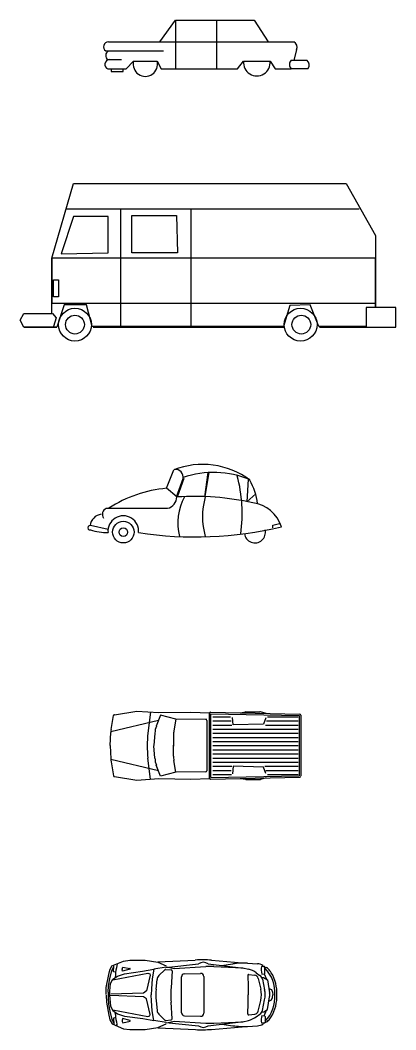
# Model space of a CAD drawing. Extents: x -42728 to 99010, y -18674 to 47645.
# Drawn here: x 77946 to 80683, y 40160 to 47516 of the extents above; entities that cross this region are included whole.
import ezdxf

# ---------------------------------------------------------------- set-up
doc = ezdxf.new("R2010")
doc.units = 0
doc.header["$LTSCALE"] = 100
doc.header["$MEASUREMENT"] = 0
doc.layers.get('0').update_dxf_attribs({"linetype": 'CONTINUOUS'})

# ---------------------------------------------------------------- blocks, each defined once
blk = doc.blocks.new('A$C253E69EA')
for p, q in [((1017.2, 7197.3), (1132.1, 7354.7)), ((1132.1, 7354.7), (1706.2, 7354.7)), ((1132.1, 7354.7), (1132.1, 7000.4)), ((1430.6, 7354.7), (1430.6, 7000.4)), ((1706.2, 7354.7), (1807.9, 7197.3)), ((643.2, 7197.3), (1993.2, 7197.3)), ((2014.6, 7138.2), (1995, 7063.4)), ((623.5, 7130.3), (1043.5, 7130.3)), ((639.9, 7067.3), (738.4, 7067.3)), ((1975.2, 7063.4), (2090.1, 7063.4)), ((639.9, 7000.4), (771.2, 7000.4)), ((662.9, 7000.4), (662.9, 6980.7)), ((751.5, 6980.7), (751.5, 7000.4)), ((771.2, 7000.4), (826.9, 7055.5)), ((826.9, 7055.5), (997.6, 7055.5)), ((997.6, 7055.5), (1027.1, 7000.4)), ((1027.1, 7000.4), (1584.8, 7000.4)), ((1584.8, 7000.4), (1627.5, 7055.5)), ((1627.5, 7055.5), (1821, 7055.5)), ((1821, 7055.5), (1857.2, 7000.4)), ((1857.2, 7000.4), (1975.2, 7000.4)), ((2096.7, 7000.4), (1975.2, 7000.4)), ((662.9, 6980.7), (751.5, 6980.7)), ((231.3, 5622), (388.8, 6164.1)), ((388.8, 6164.1), (2374.8, 6164.1)), ((2374.8, 6164.1), (2590.2, 5785.8)), ((336.3, 5981.4), (2469.6, 5981.4)), ((730.5, 5981.4), (730.5, 5123.7)), ((1245.3, 5123.7), (1245.3, 5981.4)), ((388.8, 5924.7), (299.7, 5653.5)), ((641.1, 5924.7), (388.8, 5924.7)), ((641.1, 5659.8), (641.1, 5924.7)), ((814.5, 5659.8), (814.5, 5930.7)), ((814.5, 5930.7), (1140.3, 5930.7)), ((1140.3, 5930.7), (1145.4, 5659.8)), ((2590.2, 5785.8), (2590.2, 5262.6)), ((2590.2, 5622), (231.3, 5622)), ((231.3, 5218.5), (231.3, 5622)), ((231.3, 5622), (231.3, 5294.1)), ((299.7, 5653.5), (641.1, 5659.8)), ((1145.4, 5659.8), (814.5, 5659.8)), ((2590.2, 5262.6), (2590.2, 5622)), ((241.8, 5464.2), (278.7, 5464.2)), ((241.8, 5338.2), (241.8, 5464.2)), ((278.7, 5464.2), (278.7, 5338.2)), ((278.7, 5338.2), (241.8, 5338.2)), ((231.3, 5294.1), (2590.2, 5294.1)), ((320.7, 5281.5), (267.9, 5117.7)), ((483.6, 5281.5), (320.7, 5281.5)), ((525.6, 5123.7), (483.6, 5281.5)), ((1965, 5275.2), (1917.9, 5123.7)), ((2112.3, 5281.5), (1965, 5275.2)), ((2175.3, 5123.7), (2112.3, 5281.5)), ((2737.5, 5262.6), (2522.1, 5262.6)), ((2522.1, 5262.6), (2522.1, 5123.7)), ((2737.5, 5117.7), (2737.5, 5262.6)), ((0, 5168.1), (26.4, 5218.5)), ((26.4, 5117.7), (0, 5168.1)), ((26.4, 5218.5), (236.4, 5218.5)), ((236.4, 5218.5), (262.8, 5187)), ((262.8, 5187), (241.8, 5123.7)), ((26.4, 5117.7), (267.9, 5117.7)), ((267.9, 5117.7), (26.4, 5117.7)), ((1917.9, 5123.7), (525.6, 5123.7)), ((530.7, 5117.7), (1917.9, 5117.7)), ((730.5, 5123.7), (1245.3, 5123.7)), ((2522.1, 5123.7), (2175.3, 5123.7)), ((2180.4, 5117.7), (2737.5, 5117.7)), ((1066.7, 3944.1), (1119.1, 4078)), ((1368.5, 4058.3), (1342.2, 3881.1)), ((1348.8, 3885), (1378.3, 4062.2)), ((1138.8, 3881.1), (1188, 4014.9)), ((1145.4, 3881.1), (1194.6, 4018.9)), ((1660.5, 4011), (1650.6, 3845.7)), ((1142.1, 3881.1), (1066.7, 3944.1)), ((1650.6, 3845.7), (1716.3, 3904.7)), ((627, 3798.4), (1073.2, 3798.4)), ((1840.9, 3676.4), (1890.1, 3688.2)), ((512.2, 3672.4), (512.2, 3672.4)), ((640.1, 3644.8), (512.2, 3672.4)), ((1840.9, 3656.7), (1840.9, 3676.4)), ((662.4, 2187.8), (680, 2288.8)), ((686.3, 2294.9), (849.9, 2320.3)), ((849.9, 2320.3), (1010.7, 2309.7)), ((950.9, 2313.6), (931.3, 2160.2)), ((1023.2, 2291.4), (992.2, 2210.3)), ((1010.7, 2309.7), (1244.2, 2312.2)), ((1135.1, 2262.5), (1023.2, 2291.4)), ((1244.2, 2312.2), (1378.8, 2309.4)), ((1378.8, 1832.8), (1378.8, 2309.4)), ((1386.5, 2313.1), (2037.7, 2299.5)), ((1390.1, 1836.6), (1390.1, 2301.8)), ((1390.1, 2301.8), (2033.8, 2288.3)), ((1606.5, 2308.5), (1641.8, 2314.4)), ((1645.2, 2314.7), (1746.3, 2316.2)), ((1793, 2304.6), (1752.4, 2315.4)), ((2033.8, 2288.3), (2033.8, 1850.1)), ((2045, 2292), (2045, 1850.1)), ((1008, 2251.5), (660.2, 2169.3)), ((1134.4, 2263.1), (1119.7, 2176.9)), ((1360, 2259.5), (1134.4, 2263.1)), ((1360.4, 2252.1), (1360.4, 1886.2)), ((1404.4, 2279.2), (1532.2, 2279.2)), ((1404.4, 2249.2), (1537.2, 2249.2)), ((1404.4, 2219.2), (1542.2, 2219.2)), ((1553.2, 2219.8), (1547.8, 2274.5)), ((1773, 2225.6), (1553.2, 2219.8)), ((1789.6, 2272.3), (1773, 2225.6)), ((1787.7, 2219.2), (2025.7, 2219.2)), ((1795.2, 2249.2), (2025.7, 2249.2)), ((1802.7, 2279.2), (2025.7, 2279.2)), ((656.1, 2069.2), (659.9, 2164)), ((981, 2161), (973.6, 2071.3)), ((1117.2, 2146), (1117.5, 2064.6)), ((1404.4, 2189.2), (2025.7, 2189.2)), ((1404.4, 2159.2), (2025.7, 2159.2)), ((656.1, 2069.2), (659.9, 1974.3)), ((981, 1977.4), (973.6, 2067.1)), ((1117.2, 1992.4), (1117.5, 2073.8)), ((1404.4, 2129.2), (2025.7, 2129.2)), ((1404.4, 2099.2), (2025.7, 2099.2)), ((1404.4, 2069.2), (2025.7, 2069.2)), ((1404.4, 2039.2), (2025.7, 2039.2)), ((1404.4, 2009.2), (2025.7, 2009.2)), ((1008, 1886.8), (660.2, 1969.1)), ((662.4, 1950.5), (680, 1849.5)), ((950.9, 1824.7), (931.3, 1978.2)), ((1023.2, 1846.9), (992.2, 1928.1)), ((1134.4, 1875.2), (1119.7, 1961.4)), ((1404.4, 1979.2), (2025.7, 1979.2)), ((1404.4, 1949.2), (2025.7, 1949.2)), ((1404.4, 1919.2), (1542.2, 1919.2)), ((1553.2, 1918.6), (1547.8, 1863.8)), ((1773, 1912.8), (1553.2, 1918.6)), ((1789.6, 1866), (1773, 1912.8)), ((1782.7, 1919.2), (2025.7, 1919.2)), ((686.3, 1843.4), (849.9, 1818)), ((1135.1, 1875.8), (1023.2, 1846.9)), ((1353, 1878.7), (1134.4, 1875.2)), ((1390.1, 1836.6), (2033.8, 1850.1)), ((1404.4, 1889.2), (1537.2, 1889.2)), ((1404.4, 1859.2), (1539.7, 1859.2)), ((1790.2, 1889.2), (2025.7, 1889.2)), ((1802.7, 1859.2), (2025.7, 1859.2)), ((849.9, 1818), (1010.7, 1828.7)), ((1010.7, 1828.7), (1244.2, 1826.2)), ((1244.2, 1826.2), (1381.1, 1829)), ((1386.5, 1825.3), (2037.7, 1838.9)), ((1606.5, 1829.9), (1641.8, 1823.9)), ((1645.2, 1823.6), (1746.3, 1822.2)), ((1793, 1833.8), (1752.4, 1822.9)), ((653.6, 434.2), (668.9, 464.1)), ((667.3, 431.5), (682.6, 457.6)), ((668.9, 464.1), (752.7, 499.2)), ((679.2, 422.5), (682.6, 465.4)), ((706.6, 477), (704.5, 468)), ((744, 446.1), (747.7, 456.3)), ((747.7, 456.3), (800, 445.2)), ((752.7, 499.2), (799, 505.7)), ((799, 505.7), (910.1, 505.7)), ((910.1, 505.7), (1002.5, 491.4)), ((1064.1, 454.9), (973.3, 439.6)), ((1002.5, 491.4), (1064.1, 465.4)), ((1004, 493.4), (1276.3, 507.4)), ((1061.9, 453.7), (1300.2, 479.7)), ((1067.6, 457.5), (1121.8, 445.2)), ((1121.8, 445.2), (1353.4, 459.8)), ((1370.1, 479.3), (1626.5, 448.9)), ((1394.8, 505.7), (1617.4, 487.7)), ((1410.6, 460.4), (1623.3, 451.3)), ((1468.2, 467), (1549.4, 479)), ((1623.3, 451.3), (1662.9, 440.9)), ((1656.3, 484), (1728.4, 480.2)), ((1780.6, 459.2), (1759.4, 460.6)), ((1768.3, 462.6), (1777.8, 458.6)), ((1784.1, 411.6), (1784.1, 455.5)), ((1785.3, 455.5), (1794.1, 451.8)), ((627.8, 306.8), (645, 401.7)), ((643.3, 319.8), (653.6, 370.5)), ((645, 401.7), (653.6, 434.2)), ((653.6, 370.5), (667.3, 431.5)), ((659.1, 335.3), (674.8, 367.9)), ((674.8, 367.9), (708.9, 389.8)), ((675.9, 361.8), (930.4, 411.9)), ((695.9, 418.8), (679.2, 422.5)), ((693.9, 396.9), (692.9, 382.2)), ((708.9, 389.8), (761, 406.9)), ((745.9, 426.4), (743.4, 437.7)), ((800.2, 440.9), (745.9, 426.4)), ((761, 406.9), (892.4, 425.6)), ((892.4, 425.6), (973.3, 439.6)), ((947, 396.2), (919.4, 283)), ((930.4, 411.9), (944.5, 406.6)), ((944.5, 406.6), (947, 396.2)), ((962.1, 369.7), (956.5, 296.4)), ((973.3, 439.6), (962.1, 369.7)), ((1010.3, 393.6), (1053.1, 436.9)), ((1059, 439.1), (1099.5, 436)), ((1106.5, 428.1), (1099.5, 305.8)), ((1175.5, 123.4), (1175.3, 383.8)), ((1197.1, 406.3), (1314.5, 410)), ((1337.7, 387.5), (1338, 120)), ((1657.9, 393.4), (1662, 317.6)), ((1666.3, 401.2), (1708.7, 396.3)), ((1720.1, 414.4), (1747, 395.6)), ((1734.5, 373.3), (1752.8, 294.9)), ((1759.9, 381.9), (1774.4, 379.1)), ((1760.6, 404.5), (1780.9, 407.9)), ((1765.3, 367.9), (1781.4, 290.7)), ((1774.4, 379.1), (1802.4, 362.1)), ((1778.1, 407.8), (1794.7, 366.8)), ((626.2, 256.1), (627.8, 306.8)), ((640.8, 273), (643.3, 319.8)), ((650.8, 254.9), (659.1, 335.3)), ((956.5, 296.4), (953.9, 253.4)), ((990.9, 296), (997.5, 366.2)), ((1662, 317.6), (1662, 254.6)), ((1802.4, 362.1), (1817.8, 268.8)), ((1813, 300.2), (1832.3, 292)), ((626.2, 250.1), (627.9, 199.4)), ((640.8, 233.3), (643.4, 186.4)), ((650.9, 251.3), (659.3, 171)), ((899.1, 266.3), (658.3, 257.6)), ((899.2, 240.3), (658.3, 248.6)), ((919.4, 283), (899.1, 266.3)), ((919.5, 223.7), (899.2, 240.3)), ((947.2, 110.6), (919.5, 223.7)), ((956.5, 210.4), (953.9, 253.4)), ((1662.2, 190.5), (1662, 253.6)), ((1802.6, 146.3), (1817.8, 239.6)), ((1832.3, 292), (1839.6, 273.7)), ((1832.4, 216.5), (1839.6, 234.8)), ((1839.6, 273.7), (1840.7, 254.3)), ((1839.6, 234.8), (1840.7, 254.2)), ((627.9, 199.4), (645.3, 104.6)), ((643.4, 186.4), (653.8, 135.8)), ((659.3, 171), (675.1, 138.4)), ((962.4, 137.1), (956.5, 210.4)), ((991, 210.8), (997.7, 140.6)), ((1106.8, 78.9), (1099.6, 201.2)), ((1658.2, 114.8), (1662.2, 190.5)), ((1734.7, 135), (1752.9, 213.5)), ((1765.5, 140.4), (1781.4, 217.6)), ((1813.1, 208.2), (1832.4, 216.5)), ((645.3, 104.6), (653.9, 72.1)), ((653.8, 135.8), (667.6, 74.7)), ((667.6, 74.7), (683, 48.7)), ((675.1, 138.4), (709.2, 116.5)), ((676.1, 144.4), (930.7, 94.8)), ((696.3, 87.5), (679.5, 83.8)), ((679.5, 83.8), (683, 40.9)), ((694.2, 109.5), (693.1, 124.1)), ((709.2, 116.5), (761.3, 99.5)), ((746.3, 80.1), (743.8, 68.7)), ((800.5, 65.7), (746.3, 80.1)), ((761.3, 99.5), (892.7, 81)), ((892.7, 81), (973.6, 67.2)), ((930.7, 94.8), (944.8, 100.1)), ((944.8, 100.1), (947.2, 110.6)), ((973.6, 67.2), (962.4, 137.1)), ((1010.6, 113.2), (1053.5, 70.1)), ((1197.4, 100.9), (1314.8, 97.4)), ((1666.6, 106.9), (1709, 111.9)), ((1720.4, 93.9), (1747.3, 112.7)), ((1760.2, 126.5), (1774.6, 129.2)), ((1760.9, 103.8), (1781.2, 100.4)), ((1774.6, 129.2), (1802.6, 146.3)), ((1778.4, 100.5), (1794.9, 141.6)), ((1784.4, 96.8), (1784.5, 52.9)), ((653.9, 72.1), (669.3, 42.2)), ((669.3, 42.2), (753.2, 7.2)), ((707.1, 29.3), (704.9, 38.4)), ((744.4, 60.3), (748.1, 50.2)), ((748.1, 50.2), (800.4, 61.3)), ((753.2, 7.2), (799.5, 0.8)), ((799.5, 0.8), (910.6, 1)), ((910.6, 1), (1003, 15.4)), ((1064.5, 52), (973.6, 67.2)), ((1003, 15.4), (1064.5, 41.6)), ((1004.5, 13.5), (1276.8, 0)), ((1059.4, 67.9), (1099.9, 71)), ((1062.3, 53.2), (1300.6, 27.8)), ((1068, 49.5), (1122.2, 61.9)), ((1122.2, 61.9), (1353.8, 47.7)), ((1370.6, 28.3), (1626.9, 59.2)), ((1395.3, 2), (1617.8, 20.3)), ((1411, 47.2), (1623.7, 56.8)), ((1468.6, 40.7), (1549.9, 28.9)), ((1623.7, 56.8), (1663.2, 67.2)), ((1656.7, 24.1), (1728.8, 28.1)), ((1781, 49.1), (1759.8, 47.8)), ((1768.7, 45.7), (1778.2, 49.7)), ((1785.7, 52.9), (1794.5, 56.6))]:
    blk.add_line(p, q)
for centre, radius in [((399.3, 5136.6), 119.7), ((2043.6, 5136.6), 119.7), ((399.3, 5136.6), 68.4), ((2049, 5136.6), 68.4), ((751.7, 3625.2), 78.8), ((751.7, 3625.2), 31.5)]:
    blk.add_circle(centre, radius)
for centre, radius, start, end in [((643.9, 7160.7), 36.6, 91.06027, 236.11316), ((1974, 7156.9), 44.7, 335.25642, 64.52461), ((651.4, 7032.9), 34.5, 92.8007, 250.47326), ((659.4, 7097.9), 36.2, 116.52202, 237.45026), ((2005.9, 7031.9), 44, 134.29082, 225.70918), ((2061.7, 7028.6), 44.9, 321.09552, 50.82387), ((912.3, 7033.2), 88.2, 165.33449, 14.66551), ((1724.3, 7046.4), 97.2, 174.63017, 5.36983), ((1330.3, 3550.7), 567.9, 52.80153, 111.82183), ((1131.3, 4024.6), 57.6, 350.31318, 95.57326), ((1410, 3369.6), 689.9, 67.52942, 108.76412), ((561.9, 3759.6), 1056.3, 352.03969, 15.0897), ((1292.8, 3783.9), 439.4, 6.52998, 29.92815), ((1144.2, 3042.9), 904.6, 94.91414, 123.3608), ((1052.7, 3885.6), 89.6, 283.28002, 357.10917), ((1267.9, 1920.3), 1964.8, 77.39926, 93.67081), ((1529.7, 3693.4), 381.2, 150.51405, 195.17652), ((1850.5, 3737.4), 521.9, 164.0171, 195.9829), ((1663.8, 3588.7), 251.3, 17.57488, 82.50265), ((603.2, 3660.9), 95, 97.43538, 173.04242), ((647.7, 3754.5), 48.5, 115.20642, 213.77414), ((751.5, 3631.8), 111.7, 354.51149, 185.08269), ((508.3, 3656.7), 16.2, 75.99736, 284.00264), ((631.9, 4007.1), 385.3, 251.89171, 271.23068), ((1272.8, 6285.4), 2695.7, 261.24792, 283.52632), ((1710.4, 3623.3), 76.8, 187.42157, 13.28907), ((687.4, 2287.5), 7.5, 98.81622, 170.10301), ((1386.3, 2305.6), 7.5, 88.80375, 180), ((1645.5, 2292.2), 22.5, 90.83975, 99.54806), ((1746.6, 2293.7), 22.5, 75.02663, 90.83975), ((2037.5, 2292), 7.5, 0, 88.80375), ((1160.4, 2146.1), 180, 159.10959, 175.26009), ((1352.9, 2252.2), 7.5, 359.93925, 89.08457), ((839.7, 2156.9), 180, 170.10301, 177.72318), ((1645.5, 2069.2), 720, 172.73709, 187.26291), ((1297.2, 2146.7), 180, 170.3377, 180.23655), ((1297.2, 1991.6), 180, 179.76345, 189.6623), ((839.7, 1981.5), 180, 182.27682, 189.89699), ((1160.4, 1992.3), 180, 184.73991, 200.89041), ((687.4, 1850.8), 7.5, 189.89699, 261.18378), ((1352.9, 1886.2), 7.5, 270.91543, 0.06075), ((2037.5, 1846.4), 7.5, 271.19625, 0), ((1386.3, 1832.8), 7.5, 180, 271.19625), ((1645.5, 1846.1), 22.5, 260.45194, 269.16025), ((1746.6, 1844.7), 22.5, 269.16025, 284.97337), ((1142.8, 366.1), 450, 166.91658, 176.08111), ((758.1, 441), 15, 159.97873, 192.53841), ((799.6, 443), 2.25, 284.96001, 78.11246), ((1322.5, -391.4), 900, 85.39524, 92.94517), ((1334.9, 429.7), 60.9, 54.64918, 124.77695), ((1387.5, -79.1), 540, 87.54913, 93.62371), ((1628, -55.3), 540, 86.99981, 98.3676), ((1724.3, 396.3), 84, 57.32995, 87.18237), ((1863.8, 434.8), 107.5, 166.09608, 196.35351), ((1780.3, 455.5), 3.75, 0, 86.33043), ((1606.8, 270.7), 250.2, 356.24509, 44.51945), ((1776.7, 410.3), 45, 46.38363, 67.20138), ((1719, 349.8), 128.6, 30.45768, 46.38363), ((1042.3, 362), 45, 135.30465, 174.62136), ((1058.5, 431.6), 7.5, 85.71507, 135.30465), ((1099, 428.6), 7.5, 356.72561, 85.71507), ((1197.8, 383.8), 22.5, 91.82012, 179.9989), ((1315.2, 387.5), 22.5, 359.92446, 91.82012), ((1665.4, 393.8), 7.5, 83.37601, 183.11504), ((1617.1, 266.8), 180, 55.07004, 75.25506), ((1705.3, 366.5), 30, 13.12265, 83.37601), ((1721.2, 358.7), 45, 11.76937, 55.07004), ((1780.3, 411.6), 3.75, 279.60772, 0), ((1572.4, 263.5), 298.8, 358.06945, 30.45768), ((1438.9, 253.9), 450, 174.62136, 185.49162), ((1998, 254.4), 900, 176.72561, 183.38736), ((1577.5, 254), 180, 346.99033, 13.12265), ((1000.2, 253.5), 360, 176.89416, 183.21881), ((1605.2, 254), 180, 348.3436, 11.76937), ((1606.8, 237.3), 250.2, 315.59352, 3.86789), ((1729, 254.1), 90, 350.72464, 9.38834), ((1572.4, 244.5), 298.8, 329.65529, 2.04353), ((1143.1, 141.1), 450, 184.03187, 193.1964), ((1042.5, 144.9), 45, 185.49162, 224.80833), ((1099.3, 78.5), 7.5, 274.3979, 3.38736), ((1198, 123.4), 22.5, 180.11408, 268.29286), ((1315.5, 119.9), 22.5, 268.29286, 0.18852), ((1665.7, 114.4), 7.5, 176.99794, 276.73697), ((1617.1, 241.2), 180, 284.85791, 305.04293), ((1705.5, 141.7), 30, 276.73697, 346.99033), ((1721.4, 149.5), 45, 305.04293, 348.3436), ((1864.1, 73.8), 107.5, 163.75946, 194.01689), ((1780.6, 96.7), 3.75, 0.11298, 80.50526), ((1719.2, 158.5), 128.6, 313.72935, 329.65529), ((758.4, 65.5), 15, 167.57457, 200.13424), ((800, 63.5), 2.25, 282.00051, 75.15297), ((1058.8, 75.4), 7.5, 224.80833, 274.3979), ((1321.2, 898.9), 900, 267.1678, 274.71773), ((1335.2, 77.8), 60.9, 235.33603, 305.46379), ((1386.9, 586.7), 540, 266.48926, 272.56385), ((1627.4, 563.3), 540, 261.74537, 273.11317), ((1724.6, 111.9), 84, 272.9306, 302.78303), ((1780.7, 52.9), 3.75, 273.78255, 0.11298), ((1777, 98.1), 45, 292.9116, 313.72935)]:
    blk.add_arc(centre, radius, start, end)

msp = doc.modelspace()

# ---------------------------------------------------------------- block references
msp.add_blockref('A$C253E69EA', (77945.68809, 40160.87982))

doc.saveas('drawing.dxf')
